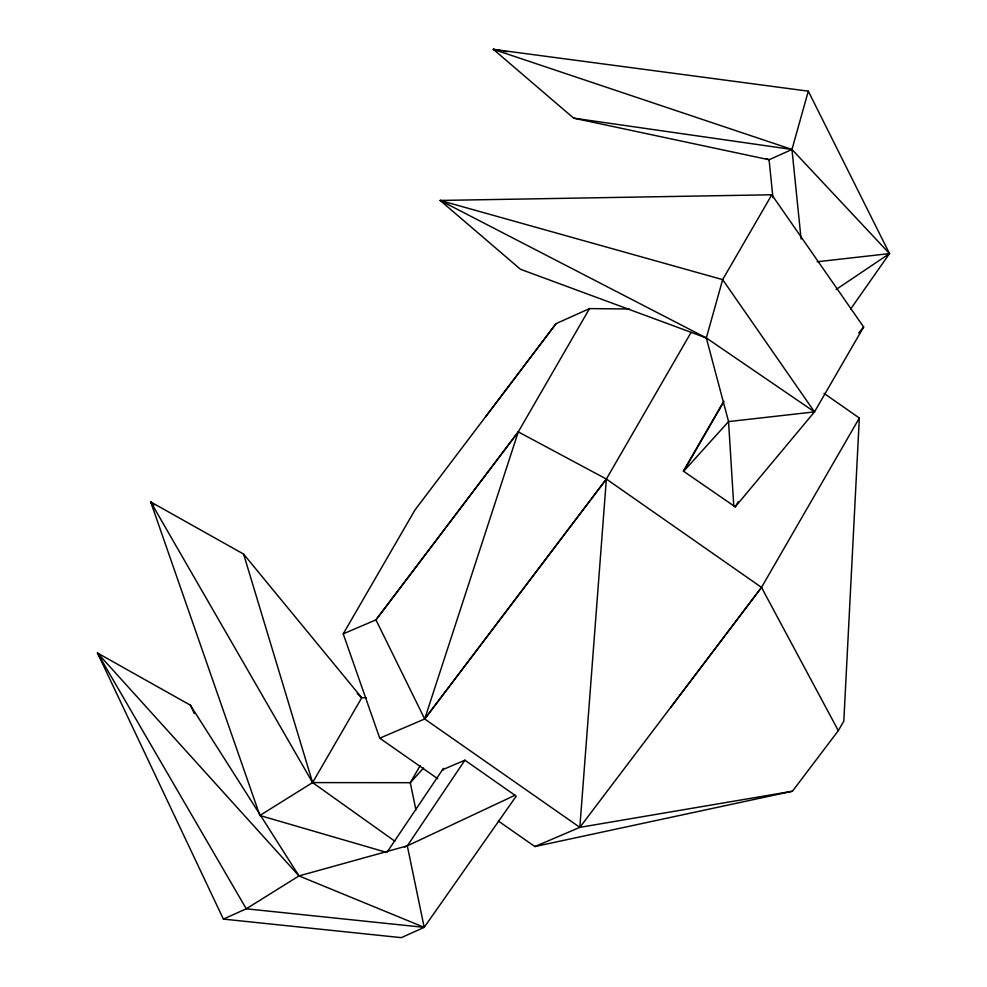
<?xml version="1.0" encoding="UTF-8"?>
<svg xmlns="http://www.w3.org/2000/svg" width="987" height="987" viewBox="0 0 987 987"><rect width="100%" height="100%" fill="white"/><g stroke="black" fill="none" stroke-linecap="round" stroke-linejoin="round"><path stroke-width="1.48" d="M824.022 393.369L859.344 418.032L843.811 721.115L838.308 730.664L792.438 791.229L534.88 846.55L498.312 821.011M534.88 846.55L579.838 827.353L606.376 479.053L691.11 332.348M733.797 506.343L728.554 421.585L706.334 337.949L722.657 279.629L771.809 194.772L863.65 327.03L814.497 411.887L735.241 506.874L683.633 471.305L724.026 401.376M850.683 308.968L889.509 253.597L791.969 149.469L769.083 159.758L573.657 118.144L493.364 49.35L808.304 91.162L791.969 149.469L801.086 239.014M589.498 308.61L518.286 431.874L424.694 718.992L379.748 738.19L343.229 633.851L414.984 509.971L556.076 323.625L589.498 308.61L629.262 308.98M735.241 506.874L738.288 501.606M670.605 707.568L761.508 587.401L859.344 418.032M420.265 765.468L410.284 782.703L415.909 809.871M683.275 471.218L723.212 402.264M386.978 852.324L443.434 768.355M404.621 847.056L407.31 845.847L464.889 760.2L516.213 796.151L424.2 927.361L401.314 937.65L223.383 919.094L97.491 653.012L190.38 705.174L298.999 875.913L424.2 927.361L407.31 845.847L515.054 795.238M485.481 416.946L556.076 323.625M838.308 730.664L761.508 587.401L606.376 479.053L518.286 431.874L375.948 619.873L343.229 633.851M518.286 431.874L375.948 619.873L424.694 718.992L579.838 827.353L792.438 791.229M579.838 827.353L761.508 587.401M858.727 332.927L863.65 327.03M683.633 471.305L728.554 421.585L814.497 411.887L722.657 279.629L440.165 200.447L520.445 269.254L706.334 337.949L814.497 411.887M423.583 767.985L410.284 782.703L312.595 782.592L259.865 815.484L150.703 501.914L243.592 554.077L361.748 697.735L366.325 697.735M836.1 289.512L889.509 253.597L808.304 91.162M407.31 845.847L298.999 875.913L246.269 908.805L223.383 919.094M464.889 760.2L442.472 769.774L442.978 770.193M817.137 261.765L889.509 253.597M706.334 337.949L440.165 200.447L771.809 194.772M424.2 927.361L246.269 908.805L97.491 653.012L298.999 875.913M573.657 118.144L791.969 149.469L493.364 49.35L500.94 50.695M440.165 200.447L443.188 200.953M503.962 51.238L506.985 51.78M259.865 815.484L385.72 852.139M493.364 49.35L496.227 50.497M766.22 158.623L769.083 159.758L772.944 197.696M379.748 738.19L437.759 778.718M394.788 841.146L312.595 782.592L150.703 501.914L154.083 505.06M357.232 693.54L361.748 697.735L312.595 782.592L243.592 554.077M97.491 653.012L100.292 656.676M150.703 501.914L152.454 504.443M190.38 705.174L194.34 713.527M606.376 479.053L424.694 718.992L606.376 479.053"/></g></svg>
